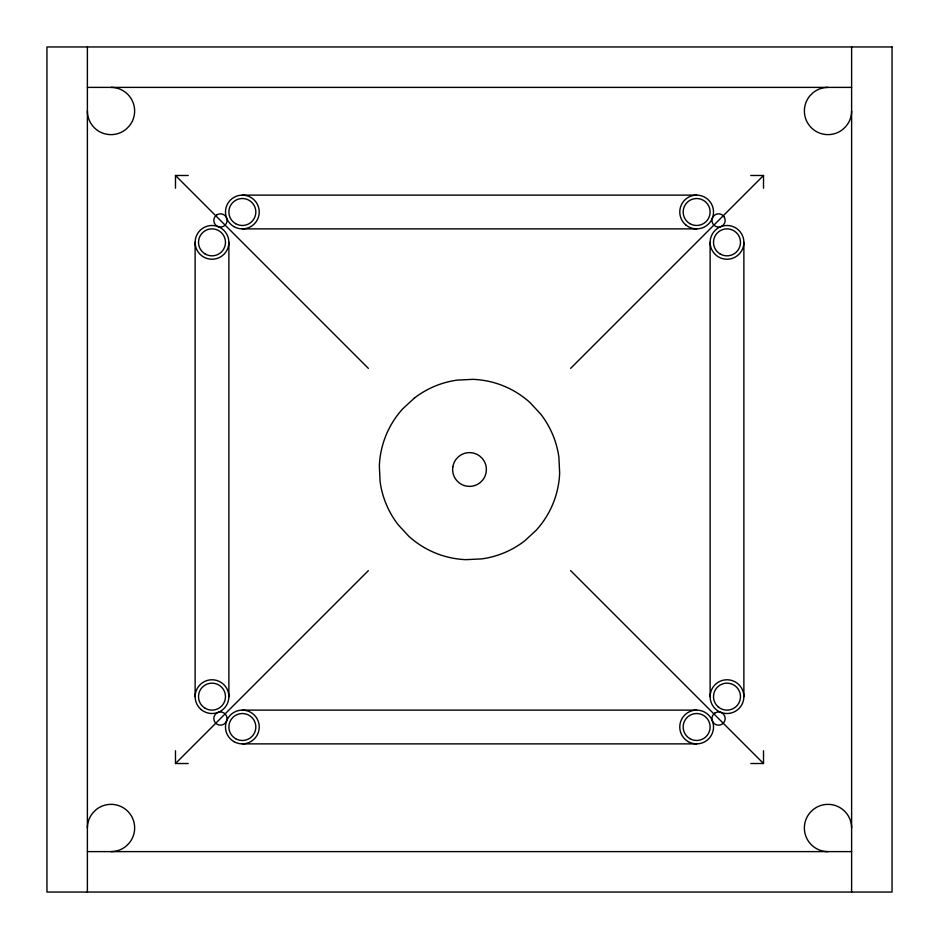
<?xml version="1.0" encoding="UTF-8"?>
<svg xmlns="http://www.w3.org/2000/svg" width="939" height="939" viewBox="0 0 939 939"><rect width="100%" height="100%" fill="white"/><g stroke="black" fill="none" stroke-linecap="round" stroke-linejoin="round"><path stroke-width="1.41" d="M175.487 750.777L175.487 763.513L368.37 570.63M570.63 368.37L763.513 175.487L763.513 188.223M87.386 87.386L851.614 87.386M175.487 188.223L175.487 175.487L188.223 175.487M750.777 175.487L763.513 175.487M242.356 195.124L696.644 195.124M242.356 228.881L696.644 228.881M242.356 710.119L696.644 710.119M242.356 743.876L696.644 743.876M175.487 763.513L188.223 763.513M750.777 763.513L763.513 763.513L763.513 750.777M87.386 851.614L851.614 851.614M175.487 175.487L368.37 368.37M570.63 570.63L763.513 763.513M851.614 46.95L851.614 892.05M743.876 242.356A16.879 16.879 0 0 1 718.558 256.969A16.879 16.879 0 0 1 718.558 227.743A16.879 16.879 0 0 1 743.876 242.356L743.876 696.644A16.879 16.879 0 0 1 718.558 711.257A16.879 16.879 0 0 1 718.558 682.031A16.879 16.879 0 0 1 743.876 696.644M710.119 242.356L710.119 696.644M228.881 242.356A16.879 16.879 0 0 1 203.563 256.969A16.879 16.879 0 0 1 203.563 227.743A16.879 16.879 0 0 1 228.881 242.356L228.881 696.644M195.124 242.356L195.124 696.644M87.386 46.95L87.386 892.05M111.002 851.614A23.616 23.616 0 0 0 126.19 846.086L129.101 843.175A23.616 23.616 0 0 0 95.825 809.899L92.914 812.81A23.616 23.616 0 0 0 87.386 827.998M851.614 111.002A23.616 23.616 0 0 1 846.086 126.19L843.175 129.101A23.616 23.616 0 0 1 811.296 127.704A23.616 23.616 0 0 1 809.899 95.825L812.81 92.914A23.616 23.616 0 0 1 827.998 87.386M827.998 851.614A23.616 23.616 0 0 1 809.899 812.81L812.81 809.899A23.616 23.616 0 0 1 851.614 827.998M111.002 87.386A23.616 23.616 0 0 1 129.101 126.19L126.19 129.101A23.616 23.616 0 0 1 87.386 111.002M452.844 466.812L452.621 469.746A16.879 16.879 0 0 0 456.73 480.533L458.842 482.587A16.879 16.879 0 0 0 466.812 486.156L469.746 486.379A16.879 16.879 0 0 0 480.533 482.27L482.587 480.158A16.879 16.879 0 0 0 486.156 472.188L486.379 469.254A16.879 16.879 0 0 0 482.27 458.467L480.158 456.413A16.879 16.879 0 0 0 472.188 452.844L469.254 452.621A16.879 16.879 0 0 0 458.467 456.73L456.413 458.842A16.879 16.879 0 0 0 452.844 466.812M414.24 398.183L402.69 408.864A90.226 90.226 0 0 0 379.344 465.99L380.107 481.707A90.226 90.226 0 0 0 398.183 524.76L408.864 536.31A90.226 90.226 0 0 0 465.99 559.656L481.707 558.893A90.226 90.226 0 0 0 524.76 540.817L536.31 530.136A90.226 90.226 0 0 0 559.656 473.01L558.893 457.293A90.226 90.226 0 0 0 540.817 414.24L530.136 402.69A90.226 90.226 0 0 0 473.01 379.344L457.293 380.107A90.226 90.226 0 0 0 414.24 398.183M216.522 215.101L215.653 215.864A6.62 6.62 0 0 0 215.465 224.808A6.62 6.62 0 0 0 224.351 225.783L225.219 225.02A6.62 6.62 0 0 0 225.419 216.076A6.62 6.62 0 0 0 216.522 215.101M714.649 713.217L713.781 713.98A6.62 6.62 0 0 0 713.581 722.924A6.62 6.62 0 0 0 722.478 723.899L723.347 723.136A6.62 6.62 0 0 0 714.649 713.217M892.05 46.95L46.95 46.95L46.95 892.05L892.05 892.05L892.05 46.95M225.219 713.98L224.351 713.217A6.62 6.62 0 0 0 215.653 723.136L216.522 723.899A6.62 6.62 0 0 0 225.219 713.98M723.899 216.522L723.136 215.653A6.62 6.62 0 0 0 714.192 215.465A6.62 6.62 0 0 0 713.217 224.351L713.98 225.219A6.62 6.62 0 0 0 723.899 216.522M201.157 709.567A16.879 16.879 0 0 0 228.623 699.578A16.879 16.879 0 0 0 206.228 680.787A16.879 16.879 0 0 0 201.157 709.567M685.799 224.926A16.879 16.879 0 0 0 713.264 214.925A16.879 16.879 0 0 0 690.869 196.145A16.879 16.879 0 0 0 685.799 224.926M689.907 223.67A13.475 13.475 0 0 0 710.119 212.003A13.475 13.475 0 0 0 689.907 200.324A13.475 13.475 0 0 0 689.907 223.67M235.619 223.67A13.475 13.475 0 0 0 255.842 212.003A13.475 13.475 0 0 0 235.619 200.324A13.475 13.475 0 0 0 235.619 223.67M233.917 226.616A16.879 16.879 0 0 0 259.234 212.003A16.879 16.879 0 0 0 233.917 197.39A16.879 16.879 0 0 0 233.917 226.616M205.265 254.035A13.475 13.475 0 0 0 225.477 242.356A13.475 13.475 0 0 0 205.265 230.677A13.475 13.475 0 0 0 205.265 254.035M205.265 708.323A13.475 13.475 0 0 0 225.477 696.644A13.475 13.475 0 0 0 205.265 684.965A13.475 13.475 0 0 0 205.265 708.323M233.917 741.61A16.879 16.879 0 0 0 259.234 726.997A16.879 16.879 0 0 0 233.917 712.384A16.879 16.879 0 0 0 233.917 741.61M235.619 738.676A13.475 13.475 0 0 0 255.842 726.997A13.475 13.475 0 0 0 235.619 715.33A13.475 13.475 0 0 0 235.619 738.676M689.907 738.676A13.475 13.475 0 0 0 710.119 726.997A13.475 13.475 0 0 0 689.907 715.33A13.475 13.475 0 0 0 689.907 738.676M688.205 741.61A16.879 16.879 0 0 0 713.523 726.997A16.879 16.879 0 0 0 688.205 712.384A16.879 16.879 0 0 0 688.205 741.61M718.335 706.973A13.475 13.475 0 0 0 740.272 698.98A13.475 13.475 0 0 0 722.384 683.979A13.475 13.475 0 0 0 718.335 706.973M720.26 254.035A13.475 13.475 0 0 0 740.484 242.356A13.475 13.475 0 0 0 720.26 230.677A13.475 13.475 0 0 0 720.26 254.035"/></g></svg>
